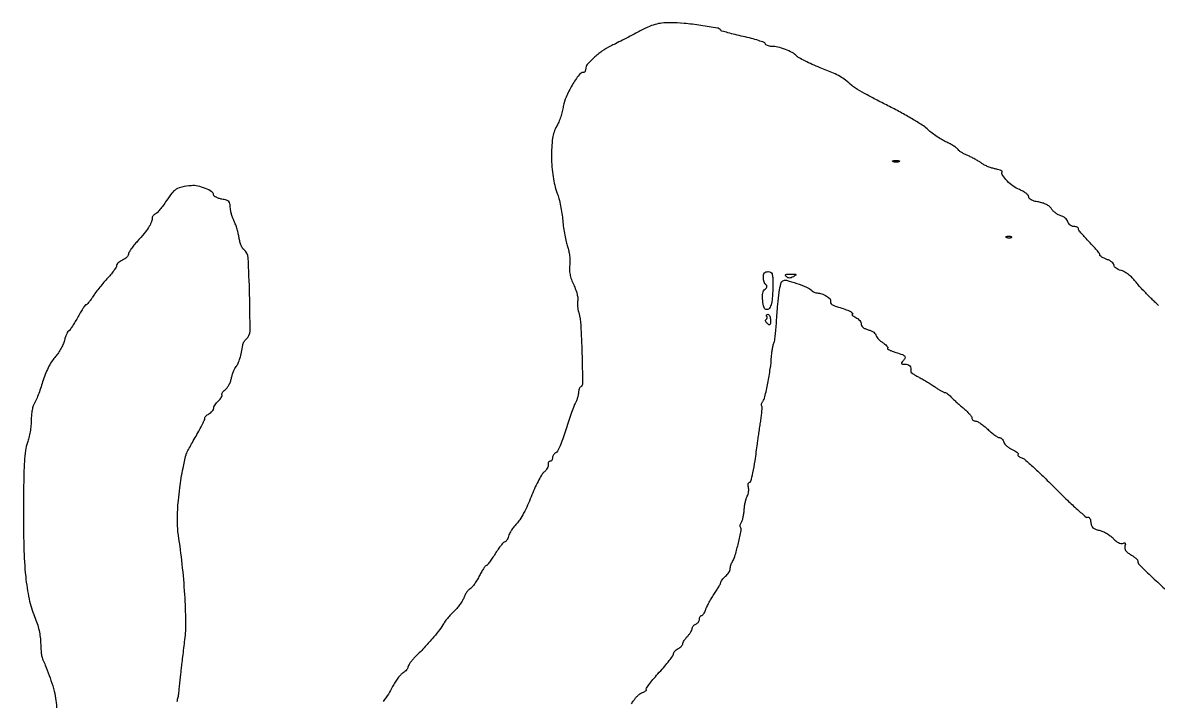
# Model space of a CAD drawing. Extents: x 489 to 2056, y 115 to 2226.
# Drawn here: x 871.4 to 1350.7, y 1939.8 to 2226 of the extents above; entities that cross this region are included whole.
import ezdxf

# ---------------------------------------------------------------- set-up
doc = ezdxf.new("R2010")
doc.units = 0

msp = doc.modelspace()

# ---------------------------------------------------------------- linework, layer by layer
for points in [[(1350.713586, 2106.704053, 0.000655), (1349.565521, 2107.836769, 0.000689), (1348.227792, 2109.149536, 0.000648), (1346.858333, 2110.486271, -0.009279), (1345.363503, 2111.996644, -0.005547), (1343.639998, 2113.84457, -0.005552), (1341.964141, 2115.72333, -0.009591), (1340.618256, 2117.327418, 0.035071), (1339.304154, 2118.740771, 0.030165), (1337.740474, 2120.034875, 0.031317), (1336.17208, 2121.036675, 0.072528), (1334.868256, 2121.528936, -0.046254), (1333.770821, 2121.878838, -0.057931), (1332.84255, 2122.406421, -0.069307), (1332.209424, 2123.02151, -0.166888), (1332, 2123.631475, 0.161793), (1331.787559, 2124.27081, 0.057775), (1331.11875, 2124.978679, 0.049859), (1330.147989, 2125.640968, 0.040933), (1329, 2126.149845, -0.024939), (1327.851054, 2126.61582, -0.034858), (1326.88125, 2127.151753, -0.037471), (1326.185597, 2127.679985, -0.214827), (1326, 2128.092019, 0.164864), (1325.816641, 2128.632998, 0.008911), (1324.678125, 2130.065937, 0.013125), (1323.224038, 2131.739067, 0.009139), (1321.5, 2133.553009, -0.009591), (1319.776026, 2135.370177, -0.013674), (1318.321875, 2137.053247, -0.009585), (1317.18907, 2138.494778, -0.163143), (1317, 2139.058816, 0.195223), (1316.85407, 2139.418325, 0.08682), (1316.432295, 2139.723527, 0.066699), (1315.807076, 2139.930714, 0.046732), (1315.067388, 2140, -0.094436), (1314.281227, 2140.14982, -0.071309), (1313.516232, 2140.586817, -0.069609), (1312.887968, 2141.234187, -0.081202), (1312.500738, 2141.997676, 0.08499), (1312.082952, 2142.806269, 0.053443), (1311.353613, 2143.584057, 0.051841), (1310.443681, 2144.216188, 0.064506), (1309.485984, 2144.592874, -0.061196), (1308.466019, 2144.986305, -0.03682), (1307.368431, 2145.680556, -0.036394), (1306.363326, 2146.545094, -0.051958), (1305.620427, 2147.456549, 0.073068), (1304.72059, 2148.470349, 0.053889), (1303.47288, 2149.308167, 0.04738), (1301.909652, 2149.948855, 0.033942), (1300.067793, 2150.373169, -0.024892), (1298.303347, 2150.746183, -0.056932), (1297.038332, 2151.239535, -0.085946), (1296.266597, 2151.834861, -0.187724), (1296, 2152.519915, 0.184537), (1295.739637, 2153.20134, 0.044664), (1294.842464, 2154.039816, 0.039891), (1293.56805, 2154.879485, 0.030568), (1292.059452, 2155.592889, -0.062364), (1289.450276, 2157.03588, -0.042901), (1286.896416, 2159.25551, -0.041769), (1284.995625, 2161.577118, -0.225017), (1284.742702, 2163.145259, 0.348555), (1284.625342, 2163.432382, 0.032491), (1283.887034, 2163.786336, 0.030755), (1282.84259, 2164.133141, 0.018416), (1281.566534, 2164.42154, -0.032073), (1280.106893, 2164.793579, -0.021799), (1278.500226, 2165.393356, -0.022016), (1276.993926, 2166.111528, -0.040533), (1275.851447, 2166.843732, 0.024181), (1274.716718, 2167.624405, 0.012479), (1273.229089, 2168.494641, 0.012376), (1271.651313, 2169.315239, 0.01831), (1270.226303, 2169.948587, -0.021407), (1268.91982, 2170.538968, -0.023025), (1267.700903, 2171.226025, -0.02335), (1266.716217, 2171.908403, -0.09282), (1266.226303, 2172.452564, 0.097871), (1265.687234, 2173.039401, 0.015499), (1264.391476, 2173.929081, 0.016683), (1262.776141, 2174.891496, 0.013901), (1261, 2175.80753, -0.022923), (1259.028331, 2176.869862, -0.014327), (1256.817932, 2178.282585, -0.014373), (1254.71552, 2179.802926, -0.025254), (1253.082321, 2181.193497, 0.046666), (1250.983709, 2182.830874, 0.008729), (1246.824815, 2185.391264, 0.009277), (1241.839702, 2188.218026, 0.008364), (1236.579468, 2190.960249, -0.005113), (1231.409458, 2193.612822, -0.006512), (1226.699019, 2196.16964, -0.005181), (1222.809913, 2198.399918, -0.05296), (1221.318823, 2199.502853, 0.017326), (1218.626741, 2201.80761, 0.040674), (1216.431716, 2203.283947, 0.028011), (1213.583678, 2204.676525, 0.00478), (1208, 2206.966569, -0.009652), (1204.634432, 2208.385355, -0.011853), (1201.551949, 2209.843919, -0.010357), (1199.03196, 2211.176359, -0.079755), (1197.985359, 2211.999192, 0.083875), (1196.17866, 2213.395833, 0.032085), (1193.275932, 2214.715076, 0.032244), (1190.116276, 2215.685428, 0.058441), (1187.43411, 2216, -0.046029), (1186.539115, 2216.082567, -0.054025), (1185.723504, 2216.327671, -0.062474), (1185.101091, 2216.687903, -0.151033), (1184.794841, 2217.115477, 0.226429), (1184.294667, 2217.6343, 0.010343), (1181.907488, 2218.472467, 0.015528), (1178.938654, 2219.345247, 0.010332), (1175.48769, 2220.168604, -0.006179), (1172.025529, 2220.964303, -0.009233), (1169.022551, 2221.752648, -0.004849), (1166.521898, 2222.484986, -0.165017), (1166.026183, 2222.840138, 0.19687), (1164.592955, 2223.738687, 0.006194), (1157.643319, 2224.85192, 0.012929), (1150.514051, 2225.715836, 0.024442), (1144.731441, 2225.981203, 0.023808), (1141.118618, 2225.798152, 0.045625), (1138.270116, 2225.252045, 0.038366), (1135.263848, 2224.129733, 0.012396), (1131, 2222.023657, -0.001016), (1127.83525, 2220.369829, -0.000895), (1124.528125, 2218.657658, -0.000899), (1121.540667, 2217.124558, -0.002725), (1119.5, 2216.095948, 0.03777), (1115.883465, 2213.943099, 0.031827), (1112.406637, 2211.154008, 0.029423), (1109.689603, 2208.364607, 0.180272), (1109, 2206.514096, -0.058506), (1108.932008, 2205.935022, -0.077593), (1108.731268, 2205.444766, -0.096242), (1108.434125, 2205.116319, -0.162278), (1108.085169, 2205, 0.240458), (1106.218772, 2204.047335, 0.022414), (1103.288852, 2199.595383, 0.028742), (1100.710944, 2194.640956, 0.069545), (1099.559341, 2190.6874, -0.026361), (1099.139517, 2188.587049, -0.018007), (1098.452781, 2186.251717, -0.018186), (1097.625197, 2184.042192, -0.034588), (1096.776237, 2182.345323, 0.101851), (1095.034711, 2177.261659, 0.034001), (1094.568254, 2169.373593, 0.034195), (1095.218352, 2160.97733, 0.054173), (1097.028791, 2154, -0.028717), (1097.725667, 2151.784116, -0.01241), (1098.408461, 2148.765625, -0.012233), (1098.978036, 2145.509565, -0.015865), (1099.331718, 2142.5, 0.013217), (1099.664567, 2139.532216, 0.011058), (1100.170278, 2136.403203, 0.011209), (1100.760319, 2133.562067, 0.029785), (1101.346312, 2131.574732, -0.034495), (1101.853828, 2129.791867, -0.0228), (1102.199115, 2127.689344, -0.022951), (1102.348377, 2125.599081, -0.039702), (1102.254448, 2123.860387, 0.041939), (1102.1555, 2121.863155, 0.04079), (1102.388832, 2119.858283, 0.03669), (1102.977755, 2117.736486, 0.023834), (1103.949884, 2115.38323, -0.021766), (1104.757406, 2113.451117, -0.024195), (1105.362433, 2111.522438, -0.02451), (1105.714212, 2109.843918, -0.103708), (1105.664062, 2108.823371, 0.060277), (1105.535878, 2107.882251, 0.022821), (1105.576636, 2106.55385, 0.02221), (1105.753224, 2105.098167, 0.025246), (1106.053799, 2103.725797, -0.052976), (1106.914288, 2098.401867, -0.006486), (1107.40373, 2086.590783, -0.002277), (1107.707742, 2073.867878, -0.265101), (1106.943222, 2072.464909, 0.112709), (1106.581394, 2072.108363, 0.049993), (1106.277072, 2071.506847, 0.046001), (1106.069859, 2070.776736, 0.046183), (1106, 2070.022023, -0.054917), (1105.899815, 2069.11262, -0.020821), (1105.569633, 2067.87682, -0.020326), (1105.09576, 2066.551401, -0.02339), (1104.534922, 2065.33104, 0.028945), (1103.811291, 2063.709232, 0.006077), (1102.746582, 2060.789281, 0.006352), (1101.594009, 2057.366301, 0.005977), (1100.504299, 2053.845238, -0.012876), (1099.414556, 2050.488733, -0.018225), (1098.260754, 2047.56718, -0.014504), (1097.168418, 2045.256386, -0.185537), (1096.469377, 2044.626623, 0.082592), (1095.907667, 2044.296587, 0.065888), (1095.43163, 2043.778557, 0.066378), (1095.109819, 2043.158954, 0.086835), (1095, 2042.531385, -0.066379), (1094.92194, 2041.945984, -0.083484), (1094.693373, 2041.449844, -0.099336), (1094.354225, 2041.11802, -0.145121), (1093.956163, 2041, 0.142476), (1093.582061, 2040.89119, 0.127327), (1093.305268, 2040.594913, 0.104666), (1093.172131, 2040.148025, 0.072856), (1093.206163, 2039.62098, -0.132574), (1093.170662, 2038.960189, -0.048695), (1092.790963, 2038.097447, -0.043999), (1092.169508, 2037.188775, -0.039996), (1091.380094, 2036.37098, 0.077786), (1090.362752, 2035.14443, 0.014094), (1088.916502, 2032.552725, 0.014881), (1087.38534, 2029.391392, 0.012999), (1085.970287, 2026, -0.015837), (1084.501142, 2022.534445, -0.015588), (1082.80831, 2019.150124, -0.015662), (1081.141731, 2016.281443, -0.055776), (1079.825974, 2014.617442, 0.026746), (1078.689663, 2013.340043, 0.023089), (1077.635504, 2011.886199, 0.023745), (1076.802597, 2010.476679, 0.060154), (1076.377374, 2009.367442, -0.034868), (1076.081432, 2008.461112, -0.046924), (1075.683689, 2007.695436, -0.055529), (1075.25009, 2007.163414, -0.196479), (1074.850287, 2007, 0.211827), (1074.342426, 2006.774735, 0.014027), (1073.278404, 2005.53125, 0.018336), (1072.067835, 2003.915681, 0.012556), (1070.80922, 2002, -0.009342), (1069.567896, 2000.083922, -0.01413), (1068.410415, 1998.46875, -0.008788), (1067.398542, 1997.185316, -0.225086), (1067.007742, 1997, 0.238846), (1066.636434, 1996.811898, 0.011608), (1065.820965, 1995.644559, 0.016776), (1064.900897, 1994.153951, 0.011105), (1063.94123, 1992.385733, -0.016732), (1062.935772, 1990.581856, -0.020749), (1061.877032, 1988.977971, -0.019567), (1060.896918, 1987.725667, -0.125957), (1060.246757, 1987.264448, 0.117433), (1059.646506, 1986.853615, 0.030229), (1058.906196, 1985.931287, 0.029072), (1058.166626, 1984.745838, 0.025976), (1057.538546, 1983.43801, -0.034891), (1056.816033, 1981.999765, -0.02173), (1055.783395, 1980.419274, -0.021771), (1054.623389, 1978.942165, -0.036475), (1053.511184, 1977.822775, 0.027223), (1052.345361, 1976.692014, 0.01427), (1051.016013, 1975.169271, 0.014154), (1049.738674, 1973.526323, 0.021063), (1048.724809, 1972.01348, -0.027842), (1046.879504, 1969.339089, -0.013732), (1044.259126, 1966.145403, -0.011314), (1040.851068, 1962.391881, -0.00628), (1036.535351, 1957.962345, 0.021751), (1035.564789, 1956.90249, 0.025606), (1034.744759, 1955.81649, 0.025795), (1034.156633, 1954.844126, 0.123724), (1034, 1954.220819, -0.129718), (1033.854775, 1953.670468, -0.046696), (1033.387487, 1953.000908, -0.042453), (1032.712701, 1952.328948, -0.038876), (1031.91485, 1951.758474, 0.07167), (1030.957314, 1950.97442, 0.022406), (1029.763519, 1949.547802, 0.02188), (1028.55701, 1947.814997, 0.022537), (1027.519253, 1946, -0.02289), (1025.711848, 1942.844093, -0.019919), (1023.542786, 1939.712131, -0.019692)], [(936.529773, 1939.734361, 0.029538), (937.010084, 1941.52724, 0.023746), (937.318763, 1943.5, 0.000241), (937.560075, 1945.741427, 0.000153), (937.839169, 1948.353125, 0.000154), (938.111605, 1950.91739, 0.000284), (938.331024, 1953, -0.002751), (938.583134, 1955.284684, -0.00094), (938.973316, 1958.596229, -0.000934), (939.417741, 1962.25027, -0.001078), (939.855412, 1965.731845, 0.036088), (940.275352, 1973.350197, 0.011211), (939.822248, 1984.81532, 0.011191), (938.742964, 1997.587674, 0.012454), (937.120119, 2009.849115, -0.026624), (936.824649, 2012.700339, -0.012096), (936.727747, 2016.450473, -0.011654), (936.816403, 2020.541809, -0.012783), (937.096065, 2024.5, -0.005912), (937.66606, 2029.760927, -0.011657), (938.265449, 2033.922069, -0.011184), (939.074903, 2038.159745, -0.004996), (940.320252, 2043.700178, -0.060355), (940.600013, 2044.462661, -0.004012), (941.679619, 2046.535147, -0.005747), (943.018282, 2048.986933, -0.004265), (944.551325, 2051.66578, 0.007001), (946.047116, 2054.313042, 0.010535), (947.269563, 2056.665508, 0.005693), (948.226623, 2058.663155, 0.188022), (948.259952, 2059.185745, -0.216894), (948.30343, 2059.548883, -0.054949), (948.674995, 2060.031495, -0.045896), (949.265484, 2060.542291, -0.032521), (950.009952, 2061.005326, 0.046956), (950.771231, 2061.509814, 0.048601), (951.415424, 2062.142274, 0.053528), (951.85729, 2062.801488, 0.121481), (952, 2063.380196, -0.106352), (952.134701, 2064.006315, -0.036012), (952.580573, 2064.830674, -0.033904), (953.22008, 2065.697567, -0.032979), (953.976419, 2066.478659, 0.032634), (954.697145, 2067.221949, 0.046051), (955.227402, 2067.976275, 0.055193), (955.514393, 2068.635869, 0.216725), (955.459689, 2069.065225, -0.215181), (955.407341, 2069.466646, -0.071784), (955.66435, 2070.016063, -0.056049), (956.164326, 2070.618343, -0.038758), (956.848916, 2071.181623, 0.080001), (957.624317, 2071.93452, 0.035301), (958.397377, 2073.140902, 0.033786), (959.052821, 2074.56342, 0.038598), (959.476939, 2076.000045, -0.022527), (959.854842, 2077.450034, -0.020293), (960.373131, 2078.912513, -0.020782), (960.945693, 2080.185332, -0.05848), (961.480724, 2081, 0.072428), (962.301816, 2082.329286, 0.026764), (963.069521, 2084.398887, 0.023399), (963.745486, 2086.993035, 0.015862), (964.281466, 2090, -0.056238), (964.451633, 2090.647411, -0.035737), (964.784587, 2091.353125, -0.03564), (965.216643, 2092.007538, -0.054068), (965.687341, 2092.5, 0.219982), (967.329995, 2096.009493, 0.007688), (967.165502, 2111.421865, 0.007825), (966.523829, 2126.801569, 0.212852), (964.701709, 2130.329122, -0.100757), (964.096586, 2131.054295, -0.030233), (963.488638, 2132.365627, -0.028958), (962.969226, 2133.955512, -0.027738), (962.628126, 2135.617691, 0.021324), (962.285177, 2137.404943, 0.015223), (961.756145, 2139.372489, 0.015411), (961.135687, 2141.220422, 0.031501), (960.5155, 2142.617691, -0.031917), (959.939273, 2143.918834, -0.022313), (959.452071, 2145.447824, -0.022595), (959.115704, 2146.96145, -0.042829), (959.006161, 2148.204687, 0.051525), (958.852075, 2149.663467, 0.150699), (958.366073, 2150.537767, 0.118819), (957.389947, 2151.106786, 0.026457), (955.5, 2151.565978, -0.029457), (954.157808, 2151.900618, -0.041993), (953.020898, 2152.3642, -0.0489), (952.216306, 2152.878596, -0.224312), (951.975396, 2153.361291, 0.254039), (951.219798, 2154.683559, 0.04137), (948.493655, 2156.073133, 0.0435), (945.265385, 2157.077972, 0.077972), (942.5, 2157.241827, 0.024748), (938.596924, 2156.668163, 0.087012), (936.237968, 2155.755907, 0.087939), (934.34342, 2154.100887, 0.025605), (932.064185, 2150.949451, -0.013149), (930.696449, 2148.955584, -0.016558), (929.322773, 2147.188027, -0.014747), (928.09479, 2145.797111, -0.113391), (927.377804, 2145.314736, 0.081032), (926.851102, 2145.007461, 0.065663), (926.40473, 2144.528149, 0.06652), (926.102954, 2143.956675, 0.088481), (926, 2143.379442, -0.104499), (925.649256, 2141.719557, -0.039981), (924.519064, 2139.632962, -0.029241), (922.614043, 2137.046301, -0.012024), (919.75, 2133.763018, 0.015213), (918.314022, 2132.095498, 0.019478), (917.101563, 2130.472315, 0.017684), (916.205115, 2129.065196, 0.133758), (916, 2128.312171, -0.14394), (915.823404, 2127.711446, -0.053737), (915.265625, 2127.020564, -0.0476), (914.456549, 2126.354037, -0.041634), (913.5, 2125.818046, 0.036128), (912.543222, 2125.295666, 0.04363), (911.734375, 2124.668977, 0.049205), (911.171918, 2124.035496, 0.158239), (911, 2123.505875, -0.144818), (910.799518, 2122.828204, -0.013657), (909.806093, 2121.384143, -0.016589), (908.492316, 2119.702054, -0.012309), (906.935637, 2117.930282, 0.010414), (905.231718, 2116.005687, 0.0083), (903.472629, 2113.86225, 0.008406), (901.909266, 2111.821955, 0.020861), (900.854078, 2110.263893, -0.014541), (900.030128, 2109.013529, -0.020791), (899.222775, 2107.958768, -0.017369), (898.508534, 2107.160045, -0.204388), (898.133366, 2107, 0.241492), (897.746366, 2106.801509, 0.008614), (896.765561, 2105.385402, 0.014192), (895.652125, 2103.609982, 0.009268), (894.464925, 2101.503497, -0.009347), (893.277155, 2099.396778, -0.01429), (892.161957, 2097.620564, -0.008742), (891.179446, 2096.204902, -0.239871), (890.788544, 2096.003497, 0.271947), (890.456514, 2095.806284, 0.020654), (889.971873, 2094.834157, 0.023914), (889.468896, 2093.550163, 0.015627), (889.007453, 2092.027678, -0.039567), (888.381101, 2090.268913, -0.022776), (887.368507, 2088.259407, -0.02265), (886.160176, 2086.321772, -0.03491), (884.930104, 2084.777678, 0.046236), (883.554652, 2082.968612, 0.023894), (882.166517, 2080.486272, 0.022144), (880.880724, 2077.590103, 0.020154), (879.81109, 2074.5, -0.008943), (878.903741, 2071.675428, -0.009865), (877.923452, 2068.976826, -0.009333), (876.999473, 2066.708601, -0.048701), (876.349894, 2065.527494, 0.079405), (875.829124, 2064.426088, 0.023988), (875.396531, 2062.62108, 0.023371), (875.09935, 2060.520219, 0.023452), (875, 2058.40322, -0.025045), (874.885163, 2056.11207, -0.016197), (874.534144, 2053.479415, -0.016288), (874.022453, 2050.922565, -0.029412), (873.414107, 2048.875727, 0.052699), (872.609389, 2045.621256, 0.018382), (872.125328, 2040.813353, 0.011584), (871.835962, 2033.657317, 0.00292), (871.702989, 2022, 0.007564), (871.867252, 2004.822864, 0.019139), (872.653058, 1992.358981, 0.026173), (874.114674, 1982.916384, 0.048177), (876.426607, 1975.5, -0.021664), (877.493384, 1972.623587, -0.022307), (878.29558, 1969.69335, -0.023329), (878.801125, 1966.850032, -0.031211), (878.976265, 1964.236431, 0.015489), (879.05232, 1962.09397, 0.016586), (879.260734, 1960.008959, 0.016353), (879.556834, 1958.236194, 0.0714), (879.911342, 1957.236431, -0.028699), (880.89777, 1955.062298, -0.004636), (882.532479, 1950.709837, -0.004676), (884.085864, 1946.327653, -0.028052), (884.743155, 1944, -0.021296), (885.43464, 1940.123976, -0.026591), (885.729631, 1936.480597, -0.024582)], [(1128.293266, 1938.762654, 0.038189), (1129.311814, 1940.174157, -0.03912), (1130.087828, 1941.245353, -0.032715), (1131.066056, 1942.253083, -0.033947), (1132.088581, 1943.058165, -0.073074), (1132.987879, 1943.496153, 0.035541), (1133.73908, 1943.794784, 0.061537), (1134.303078, 1944.158164, 0.092547), (1134.606278, 1944.524814, 0.271373), (1134.598839, 1944.840075, -0.303284), (1134.615995, 1945.325062, -0.007221), (1136.03274, 1947.23293, -0.013423), (1137.847678, 1949.477206, -0.008407), (1140.084318, 1952.008489, 0.008765), (1142.350695, 1954.577131, 0.012535), (1144.262269, 1956.939242, 0.008461), (1145.759902, 1958.957557, 0.156626), (1146, 1959.705226, -0.127988), (1146.142075, 1960.251169, -0.051968), (1146.5875, 1960.884384, -0.046906), (1147.234842, 1961.499875, -0.043788), (1148, 1962, 0.03619), (1148.765372, 1962.483854, 0.042071), (1149.4125, 1963.051645, 0.046757), (1149.862581, 1963.616178, 0.145928), (1150, 1964.076997, -0.116877), (1150.123963, 1964.600069, -0.02496), (1150.5875, 1965.418537, -0.024812), (1151.234394, 1966.334645, -0.021399), (1152, 1967.230375, 0.02542), (1152.765491, 1968.140684, 0.027582), (1153.4125, 1969.100323, 0.028552), (1153.869852, 1969.976724, 0.10637), (1154, 1970.581573, -0.10925), (1154.111326, 1971.084991, -0.066335), (1154.440625, 1971.601299, -0.061597), (1154.926488, 1972.051694, -0.064612), (1155.5, 1972.361626, 0.081035), (1156.073415, 1972.696157, 0.065663), (1156.559375, 1973.217991, 0.06652), (1156.887915, 1973.840167, 0.088478), (1157, 1974.468615, -0.058991), (1157.06934, 1975.054283, -0.077987), (1157.273955, 1975.550156, -0.096496), (1157.576883, 1975.882314, -0.161122), (1157.932612, 1976, 0.184434), (1158.339121, 1976.155228, 0.053945), (1158.794863, 1976.660938, 0.046261), (1159.224456, 1977.388731, 0.035506), (1159.558308, 1978.25, -0.038912), (1160.012186, 1979.39768, -0.011082), (1160.892125, 1981.102226, -0.011089), (1161.974491, 1982.988739, -0.011539), (1163.125695, 1984.800132, 0.007924), (1164.226733, 1986.505233, 0.010972), (1165.155673, 1988.070596, 0.007731), (1165.877574, 1989.397786, 0.121267), (1166, 1989.895144, -0.14003), (1166.118958, 1990.311576, -0.024578), (1166.5875, 1990.988209, -0.024972), (1167.234268, 1991.748753, -0.020146), (1168, 1992.5, 0.033758), (1168.765351, 1993.292865, 0.034315), (1169.4125, 1994.177378, 0.036465), (1169.863084, 1995.021833, 0.104693), (1170, 1995.668556, -0.053245), (1170.068719, 1996.31204, -0.023629), (1170.288503, 1997.138131, -0.023067), (1170.606121, 1997.999139, -0.028812), (1170.982136, 1998.763569, 0.058995), (1172.134133, 2001.512078, 0.012294), (1173.452686, 2006.581686, 0.006966), (1174.608056, 2011.848842, 0.191173), (1174.364705, 2013.218912, -0.117864), (1174.225571, 2013.640272, -0.064466), (1174.249888, 2014.18675, -0.058685), (1174.423594, 2014.767877, -0.058393), (1174.727763, 2015.293805, 0.084734), (1175.094003, 2016.011353, 0.019799), (1175.446836, 2017.320382, 0.019857), (1175.736977, 2018.879572, 0.018332), (1175.911922, 2020.498985, -0.018804), (1176.093597, 2022.165954, -0.017132), (1176.403999, 2023.86766, -0.017435), (1176.786656, 2025.369083, -0.051791), (1177.187966, 2026.351218, 0.053429), (1177.531444, 2027.199725, 0.03665), (1177.742663, 2028.217543, 0.036952), (1177.801523, 2029.240432, 0.059918), (1177.683517, 2030.102233, -0.037716), (1177.550885, 2030.829522, -0.065382), (1177.566578, 2031.442531, -0.099212), (1177.717993, 2031.852303, -0.260427), (1177.982329, 2032, 0.339064), (1178.734527, 2032.576347, 0.013442), (1179.597439, 2036.159644, 0.015921), (1180.510022, 2041.244099, 0.005794), (1181.489405, 2048.5, -0.004061), (1181.741843, 2050.420411, -0.001821), (1182.103332, 2052.940625, -0.001802), (1182.504742, 2055.601799, -0.00245), (1182.887374, 2058, 0.010074), (1183.198974, 2060.16462, 0.013937), (1183.384964, 2062.117555, 0.010456), (1183.459601, 2063.733032, 0.143803), (1183.310189, 2064.293805, -0.12726), (1183.191935, 2064.685959, -0.062597), (1183.236644, 2065.208749, -0.056027), (1183.425228, 2065.7735, -0.052996), (1183.737193, 2066.293805, 0.105594), (1184.633169, 2068.218935, 0.007814), (1185.848269, 2073.932177, 0.011857), (1186.897225, 2080.034927, 0.019731), (1187.454579, 2085.221449, -0.011341), (1187.620542, 2087.05482, -0.01366), (1187.862427, 2088.767822, -0.01235), (1188.139249, 2090.189595, -0.084344), (1188.406666, 2090.848983, 0.100683), (1188.680557, 2091.592644, 0.006586), (1188.99993, 2093.875093, 0.009352), (1189.29597, 2096.627454, 0.006835), (1189.525647, 2099.693367, -0.005957), (1190.074094, 2107.191184, -0.017063), (1190.694503, 2112.377751, -0.018204), (1191.383056, 2115.966136, -0.20014), (1192.21808, 2117.133205, -0.208053), (1193.724093, 2117.352254, -0.013528), (1198.048428, 2116.048288, -0.018112), (1202.246911, 2114.486426, -0.098576), (1204.254541, 2113.145459, 0.047492), (1204.785203, 2112.707052, 0.03752), (1205.431575, 2112.336479, 0.038705), (1206.090132, 2112.08242, 0.072833), (1206.652947, 2112, -0.0835), (1208.6005, 2111.672475, -0.056742), (1210.632223, 2110.699574, -0.062252), (1212.12827, 2109.479113, -0.289874), (1212.337294, 2108.43659, 0.224848), (1212.385431, 2107.803861, 0.108626), (1212.942686, 2107.187001, 0.06313), (1214.033108, 2106.600297, 0.024399), (1215.666437, 2106.061308, -0.021458), (1218.417079, 2105.171507, -0.031866), (1220.728893, 2104.140546, -0.092099), (1221.672687, 2103.397613, -0.634286), (1221.5, 2103.000571, 0.45684), (1221.383662, 2102.857789, 0.170494), (1221.528125, 2102.600189, 0.045413), (1222.104271, 2102.17906, 0.015958), (1223, 2101.679772, -0.04778), (1223.938108, 2101.075706, -0.055546), (1224.693195, 2100.330883, -0.064179), (1225.16635, 2099.564458, -0.148333), (1225.25343, 2098.900345, 0.174103), (1225.377723, 2098.219666, 0.090675), (1225.944878, 2097.55475, 0.064832), (1226.920932, 2096.950616, 0.034623), (1228.25343, 2096.455831, -0.033676), (1229.496317, 2095.996994, -0.044825), (1230.54632, 2095.408884, -0.052182), (1231.278649, 2094.786491, -0.192865), (1231.5, 2094.233986, 0.14597), (1231.681207, 2093.62651, 0.03784), (1232.31018, 2092.808393, 0.035196), (1233.202381, 2091.94436, 0.029614), (1234.258059, 2091.158711, -0.024077), (1235.271944, 2090.421459, -0.041484), (1236.028097, 2089.70308, -0.054212), (1236.459551, 2089.098434, -0.336072), (1236.410702, 2088.744035, 0.456092), (1236.432655, 2088.432804, 0.040314), (1237.186726, 2087.955854, 0.031455), (1238.373467, 2087.425176, 0.01663), (1239.902644, 2086.911023, -0.013796), (1242.717309, 2085.982375, -0.141338), (1243.700332, 2085.270008, -0.308056), (1243.754988, 2084.433242, -0.063325), (1242.8, 2083.2, 0.043912), (1242.293644, 2082.595934, 0.338229), (1242.308333, 2082.25, 0.201593), (1242.705795, 2082.043983, 0.02009), (1243.8, 2082, -0.076014), (1245.019217, 2081.813569, -0.155894), (1245.80159, 2081.263521, -0.138165), (1246.177011, 2080.307349, -0.054774), (1246.162923, 2078.883505, 0.262201), (1246.298709, 2078.556452, 0.015379), (1247.199207, 2077.894826, 0.020035), (1248.379842, 2077.149953, 0.013127), (1249.794502, 2076.383505, -0.011667), (1251.438195, 2075.499164, -0.007315), (1253.320487, 2074.392342, -0.007341), (1255.142806, 2073.247621, -0.013286), (1256.594391, 2072.25, 0.01321), (1257.847587, 2071.38844, 0.016607), (1259.053981, 2070.660937, 0.014822), (1260.090005, 2070.121839, 0.113017), (1260.62215, 2070, -0.121778), (1261.083883, 2069.88585, -0.032132), (1261.73767, 2069.485938, -0.030649), (1262.4457, 2068.919806, -0.027271), (1263.108978, 2068.25, 0.020499), (1263.94946, 2067.377947, 0.006337), (1265.283813, 2066.134458, 0.006326), (1266.812684, 2064.780392, 0.006914), (1268.331219, 2063.505603, -0.019012), (1269.736055, 2062.267114, -0.024529), (1270.922296, 2061.021977, -0.023587), (1271.789099, 2059.916495, -0.155691), (1272, 2059.255603, 0.11853), (1272.115148, 2058.776692, 0.100632), (1272.439944, 2058.368833, 0.092421), (1272.925682, 2058.094971, 0.082452), (1273.49768, 2058, -0.126688), (1274.298411, 2057.793804, -0.021908), (1275.645423, 2056.971875, -0.022606), (1277.175546, 2055.84001, -0.018526), (1278.706019, 2054.5, 0.015215), (1280.216497, 2053.159726, 0.019613), (1281.686301, 2052.028125, 0.017736), (1282.961046, 2051.190352, 0.137344), (1283.640951, 2051, -0.133633), (1284.15376, 2050.860451, -0.06815), (1284.682033, 2050.444092, -0.060126), (1285.145113, 2049.83129, -0.054976), (1285.465866, 2049.107546, 0.094529), (1285.905682, 2048.294426, 0.041707), (1286.757818, 2047.411568, 0.039312), (1287.845863, 2046.599515, 0.042493), (1289.020544, 2045.99149, -0.02799), (1290.116602, 2045.463839, -0.047082), (1290.959426, 2044.888812, -0.063697), (1291.458856, 2044.353524, -0.303077), (1291.47277, 2043.95594, 0.242116), (1291.444398, 2043.595183, 0.105723), (1291.726243, 2043.18957, 0.070346), (1292.283907, 2042.79781, 0.041176), (1293.040329, 2042.4872, -0.103593), (1294.319581, 2041.765274, -0.004579), (1298.141546, 2038.349125, -0.007571), (1302.602836, 2034.162153, -0.005321), (1307.500249, 2029.322442, 0.006012), (1312.321631, 2024.571018, 0.009778), (1316.540872, 2020.667795, 0.003874), (1320.182224, 2017.479182, 0.327242), (1320.877341, 2017.424193, -0.275308), (1321.277646, 2017.430706, -0.125265), (1321.667516, 2017.05246, -0.072146), (1321.989306, 2016.306493, -0.036839), (1322.181942, 2015.302522, 0.054119), (1322.501814, 2013.898854, 0.120874), (1323.09123, 2012.984868, 0.104927), (1324.097167, 2012.3704, 0.034793), (1325.772554, 2011.907254, -0.051919), (1327.208523, 2011.456927, -0.030174), (1328.822684, 2010.641114, -0.029887), (1330.35836, 2009.61722, -0.043923), (1331.560473, 2008.529249, 0.033337), (1332.688796, 2007.463818, 0.05144), (1333.804665, 2006.721038, 0.064104), (1334.81046, 2006.346492, 0.14982), (1335.60331, 2006.40127, -0.05136), (1336.301367, 2006.589794, -0.269404), (1336.658305, 2006.453332, -0.214905), (1336.766937, 2006.038208, -0.034991), (1336.566269, 2005.208796, 0.116987), (1336.498267, 2004.29669, 0.111105), (1336.843504, 2003.431829, 0.077921), (1337.656623, 2002.570531, 0.031278), (1339.000879, 2001.658552, -0.020025), (1340.149465, 2000.916483, -0.027146), (1341.119008, 2000.151616, -0.026428), (1341.828492, 1999.456662, -0.18789), (1342, 1999.01637, 0.200077), (1342.648957, 1997.459519, 0.004983), (1348.284246, 1991.984715, 0.005196), (1354.011873, 1986.642481, 0.187193)]]:
    msp.add_lwpolyline(points, format="xyb")
for points in [[(1241.25, 2167.337719, -0.057986), (1240.679992, 2167.181385, -0.037979), (1240, 2167.12966, -0.037979), (1239.320008, 2167.181385, -0.057986), (1238.75, 2167.337719, -0.174857), (1238.540618, 2167.525001, -0.447206), (1238.601563, 2167.693942, -0.078554), (1239.10856, 2167.810911, -0.017491), (1240, 2167.842105, -0.017491), (1240.89144, 2167.810911, -0.078554), (1241.398438, 2167.693942, -0.447206), (1241.459382, 2167.525001, -0.174857)], [(1288.729167, 2135.395833, -0.126455), (1288.402231, 2135.202593, -0.060344), (1287.916927, 2135.123424, -0.05415), (1287.359369, 2135.160852, -0.051402), (1286.8125, 2135.316886, -0.054073), (1286.395823, 2135.538436, -0.470617), (1286.37858, 2135.720685, -0.168741), (1286.670344, 2135.862007, -0.018894), (1287.416667, 2135.921053, -0.028489), (1288.112848, 2135.910055, -0.077125), (1288.592839, 2135.799335, -0.208169), (1288.77538, 2135.614691, -0.296942)], [(1187.986345, 2115.25, -0.014762), (1187.838648, 2110.621001, -0.044335), (1187.366409, 2107.496987, -0.076088), (1186.594739, 2105.622478, -0.262917), (1185.492775, 2105, -0.325748), (1184.306707, 2105.864447, -0.054487), (1183.7061, 2108.792792, -0.052389), (1183.741675, 2111.954038, -0.197128), (1184.681879, 2113.653999, 0.044505), (1185.248445, 2114.19822, 0.128346), (1185.488886, 2114.681978, 0.189995), (1185.416813, 2115.102992, 0.118592), (1185.059841, 2115.463016, -0.125703), (1184.652619, 2115.885398, -0.046837), (1184.311328, 2116.642661, -0.042697), (1184.078332, 2117.576632, -0.039805), (1184, 2118.559017, -0.04725), (1184.108511, 2119.704714, -0.125037), (1184.454836, 2120.444877, -0.147038), (1185.07068, 2120.859354, -0.075243), (1186, 2121, -0.122238), (1187.057674, 2120.737502, -0.190154), (1187.661341, 2120.032957, -0.074849), (1187.934382, 2118.559244, -0.009038)], [(1196.653625, 2118.865967, -0.04153), (1195.736085, 2118.430066, -0.092968), (1194.979007, 2118.296134, -0.112876), (1194.319734, 2118.454056, -0.081552), (1193.703625, 2118.896375, -0.113627), (1193.389929, 2119.397715, -0.358555), (1193.518253, 2119.743112, -0.117828), (1194.163235, 2119.936951, -0.016922), (1195.55, 2119.969591, -0.006175), (1197.288592, 2119.930193, -0.18983), (1197.678588, 2119.760595, -0.471567), (1197.652801, 2119.492498, -0.016776)], [(1187, 2100.460573, -0.015255), (1186.958045, 2099.0858, -0.197886), (1186.738969, 2098.634287, -0.344775), (1186.354455, 2098.609526, -0.036031), (1185.598522, 2099.210573, -0.044182), (1185.126272, 2099.729117, -0.08908), (1184.875367, 2100.219758, -0.153274), (1184.878851, 2100.600144, -0.229798), (1185.104752, 2100.83541, 0.114708), (1185.406751, 2101.034295, 0.123777), (1185.57978, 2101.340954, 0.11536), (1185.59373, 2101.710759, 0.09064), (1185.447214, 2102.08541, -0.092807), (1185.312451, 2102.434421, -0.171257), (1185.359094, 2102.731339, -0.174358), (1185.580506, 2102.929688, -0.096615), (1185.940983, 2103, -0.219847), (1186.34626, 2102.812752, -0.077675), (1186.688914, 2102.254043, -0.05906), (1186.922468, 2101.43293, -0.039805)]]:
    msp.add_lwpolyline(points, format="xyb", close=True)

doc.saveas('drawing.dxf')
